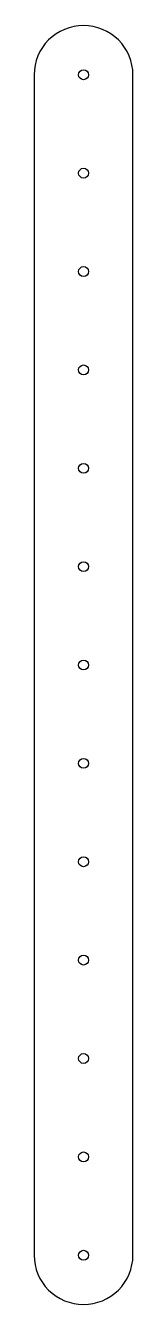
# Model space of a CAD drawing. Header units: millimetres. Extents: x 437 to 537, y 14 to 1314.
import ezdxf

# ---------------------------------------------------------------- set-up
doc = ezdxf.new("R2010")
doc.units = ezdxf.units.MM
doc.layers.get('0').update_dxf_attribs({"linetype": 'CONTINUOUS'})

msp = doc.modelspace()

# ---------------------------------------------------------------- linework, layer by layer
msp.add_lwpolyline([(486.9, 14.4), (486.9, 14.4, 0.414214), (536.9, 64.4), (536.9, 1264.4, 0.414214), (486.9, 1314.4), (486.9, 1314.4, 0.414214), (436.9, 1264.4), (436.9, 64.4, 0.414214)], format="xyb", close=True)
for centre in [(486.9, 1264.4), (486.9, 1164.4), (486.9, 1064.4), (486.9, 964.4), (486.9, 864.4), (486.9, 764.4), (486.9, 664.4), (486.9, 564.4), (486.9, 464.4), (486.9, 364.4), (486.9, 264.4), (486.9, 164.4), (486.9, 64.4)]:
    msp.add_circle(centre, 5)

doc.saveas('drawing.dxf')
